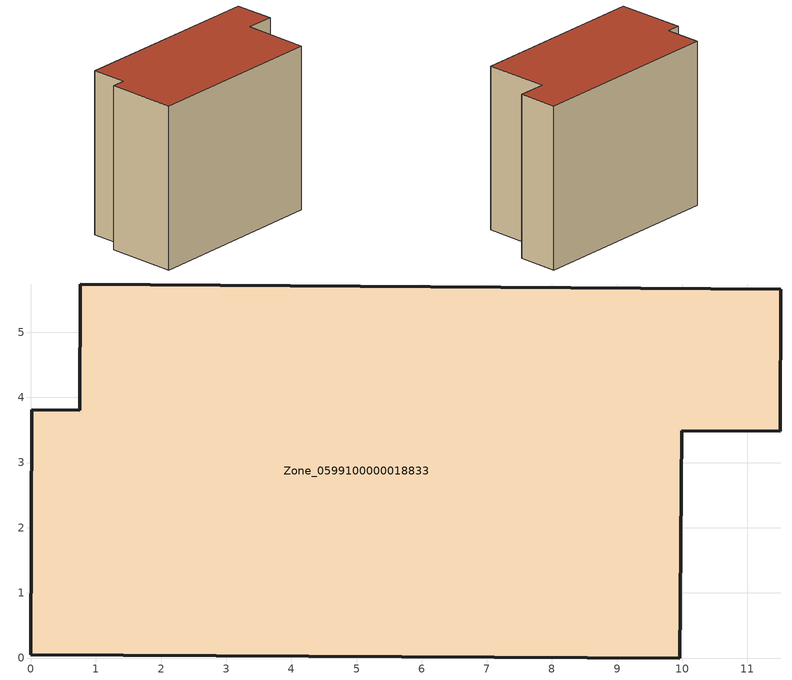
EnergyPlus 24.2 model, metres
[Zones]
Zone_0599100000018833
 floor ground (C_G): 9.96,0 0,0.05 0.02,3.81 0.75,3.8 0.76,5.74 11.51,5.66 11.5,3.48 9.99,3.49 z0
 wall outside (C_F): 0.75,3.8 0.02,3.81 0,0.05 9.96,0 9.99,3.49 11.5,3.48 11.51,5.66 0.76,5.74 0.75,3.8 z0:9.06
 roof outside (C_R): 11.51,5.66 0.76,5.74 0.75,3.8 0.02,3.81 0,0.05 9.96,0 9.99,3.49 11.5,3.48 z9.06
[BUILDING]
Pand.0599100000018833: North Axis=0; Terrain=City; Loads Convergence Tolerance Value=0.04; Temperature Convergence Tolerance Value=0.4; Solar Distribution=FullExterior; Maximum Number of Warmup Days=25; Minimum Number of Warmup Days=1
[Site:Location]
Rotterdam.The.Hague.AP_ZH_NLD Design_Conditions: Latitude=51.96; Longitude=4.45; Time Zone=1; Elevation=-4.5
[SITE:GROUNDTEMPERATURE:BUILDINGSURFACE]
18, 18, 18, 18, 18, 18, 18, 18, 18, 18, 18, 18
[MATERIAL] Thermal Absorptance=0.9; Solar Absorptance=0.7; Visible Absorptance=0.7
Name | Roughness | Thickness | Conductivity | Density | Specific Heat
G.TI.1946 | MediumSmooth | 0.15 | 1 | 540 | 1210
F.TI.1946 | Rough | 0.3 | 0.857143 | 1920 | 840
R.TI.1946 | MediumRough | 0.2 | 0.1 | 1500 | 1000
[CONSTRUCTION]
C_G: G.TI.1946
C_F: F.TI.1946
C_R: R.TI.1946
[ZONE]
Zone_0599100000018833: Type=1; Multiplier=1; Ceiling Height=Autocalculate; Volume=Autocalculate; Floor Area=autocalculate; Part of Total Floor Area=Yes
[ZONEINFILTRATION:DESIGNFLOWRATE]
Infil_Zone_0599100000018833: Zone or ZoneList or Space or SpaceList=Zone_0599100000018833; Schedule=AlwaysOn; Design Flow Rate Calculation Method=Flow/Area; Flow Rate per Floor Area=0.003; Constant Term Coefficient=1; Temperature Term Coefficient=0; Velocity Term Coefficient=0; Velocity Squared Term Coefficient=0
[HVACTEMPLATE:ZONE:IDEALLOADSAIRSYSTEM]
Zone_0599100000018833: Maximum Heating Supply Air Temperature=50; Minimum Cooling Supply Air Temperature=13; Maximum Heating Supply Air Humidity Ratio=0.0156; Minimum Cooling Supply Air Humidity Ratio=0.0077; Heating Limit=NoLimit; Cooling Limit=NoLimit; Dehumidification Control Type=ConstantSensibleHeatRatio; Cooling Sensible Heat Ratio=0.7; Dehumidification Setpoint=60; Humidification Control Type=None; Humidification Setpoint=30; Outdoor Air Method=None; Outdoor Air Flow Rate per Person=0.00944; Outdoor Air Flow Rate per Zone Floor Area=0; Outdoor Air Flow Rate per Zone=0; Demand Controlled Ventilation Type=None; Outdoor Air Economizer Type=NoEconomizer; Heat Recovery Type=None; Sensible Heat Recovery Effectiveness=0.7; Latent Heat Recovery Effectiveness=0.65
[ZONECONTROL:THERMOSTAT]
ThermostatControl_Zone_0599100000018833: Zone or ZoneList=Zone_0599100000018833; Control Type Schedule=DualSetpointControlType; Control 1=Thermostat_Zone_0599100000018833; Temperature Difference Between Cutout And Setpoint=0
[THERMOSTATSETPOINT:DUALSETPOINT]
Thermostat_Zone_0599100000018833: Heating Setpoint Temperature Schedule=HeatingSetpoint_Zone_0599100000018833; Cooling Setpoint Temperature Schedule=CoolingSetpoint_Zone_0599100000018833
[SCHEDULE:COMPACT]
HeatingSetpoint_Zone_0599100000018833: Through: 12/31, For: AllDays, Until: 24:00, 21
CoolingSetpoint_Zone_0599100000018833: Through: 12/31, For: AllDays, Until: 24:00, 24
DualSetpointControlType: Through: 12/31, For: AllDays, Until: 24:00, 4
AlwaysOn: Through: 12/31, For: AllDays, Until: 24:00, 1
